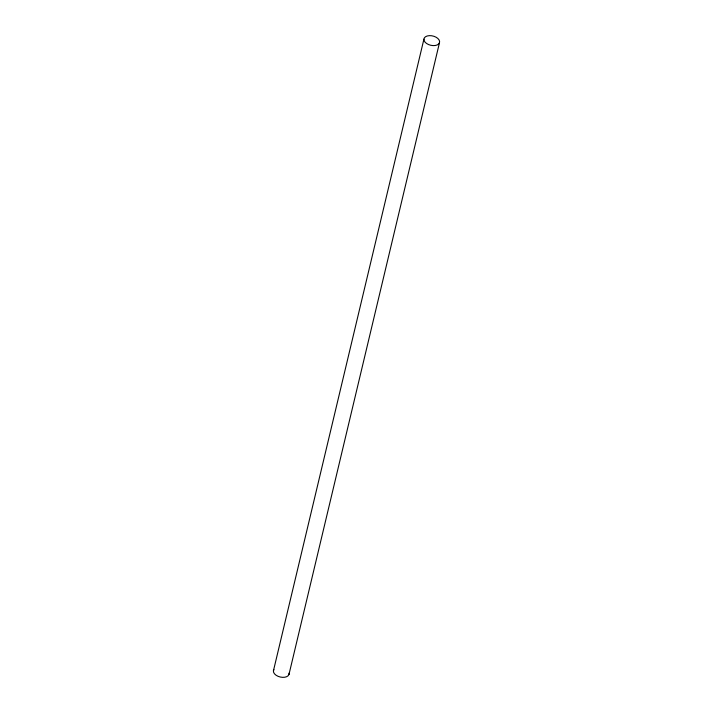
<?xml version="1.0" encoding="UTF-8"?>
<svg xmlns="http://www.w3.org/2000/svg" width="713" height="713" viewBox="0 0 713 713"><rect width="100%" height="100%" fill="white"/><g stroke="black" fill="none" stroke-linecap="round" stroke-linejoin="round"><path stroke-width="1.07" d="M273.409 670.915L423.914 39.17M288.961 674.525L439.466 42.78A8.003 4.759 13.4 0 0 429.306 35.65A8.003 4.759 13.4 0 0 426.526 43.448A8.003 4.759 13.4 0 0 439.466 42.78M289.086 673.099A8.003 4.759 13.4 0 1 280.236 677.02A8.003 4.759 13.4 0 1 273.881 669.578"/></g></svg>
